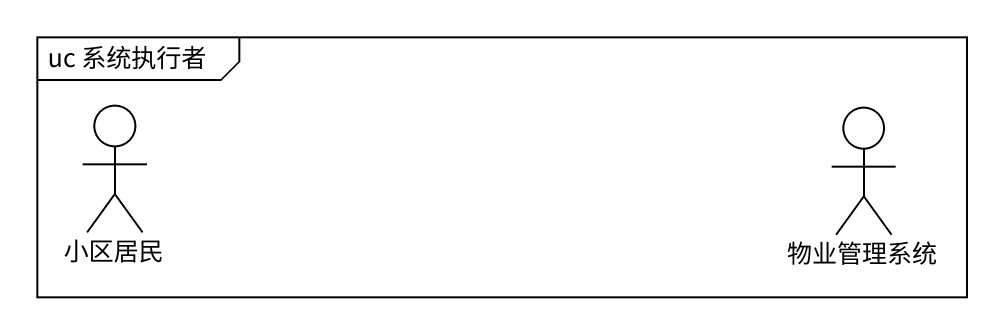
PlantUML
@startuml
mainframe uc 系统执行者
actor 小区居民
actor 物业管理系统
@enduml
